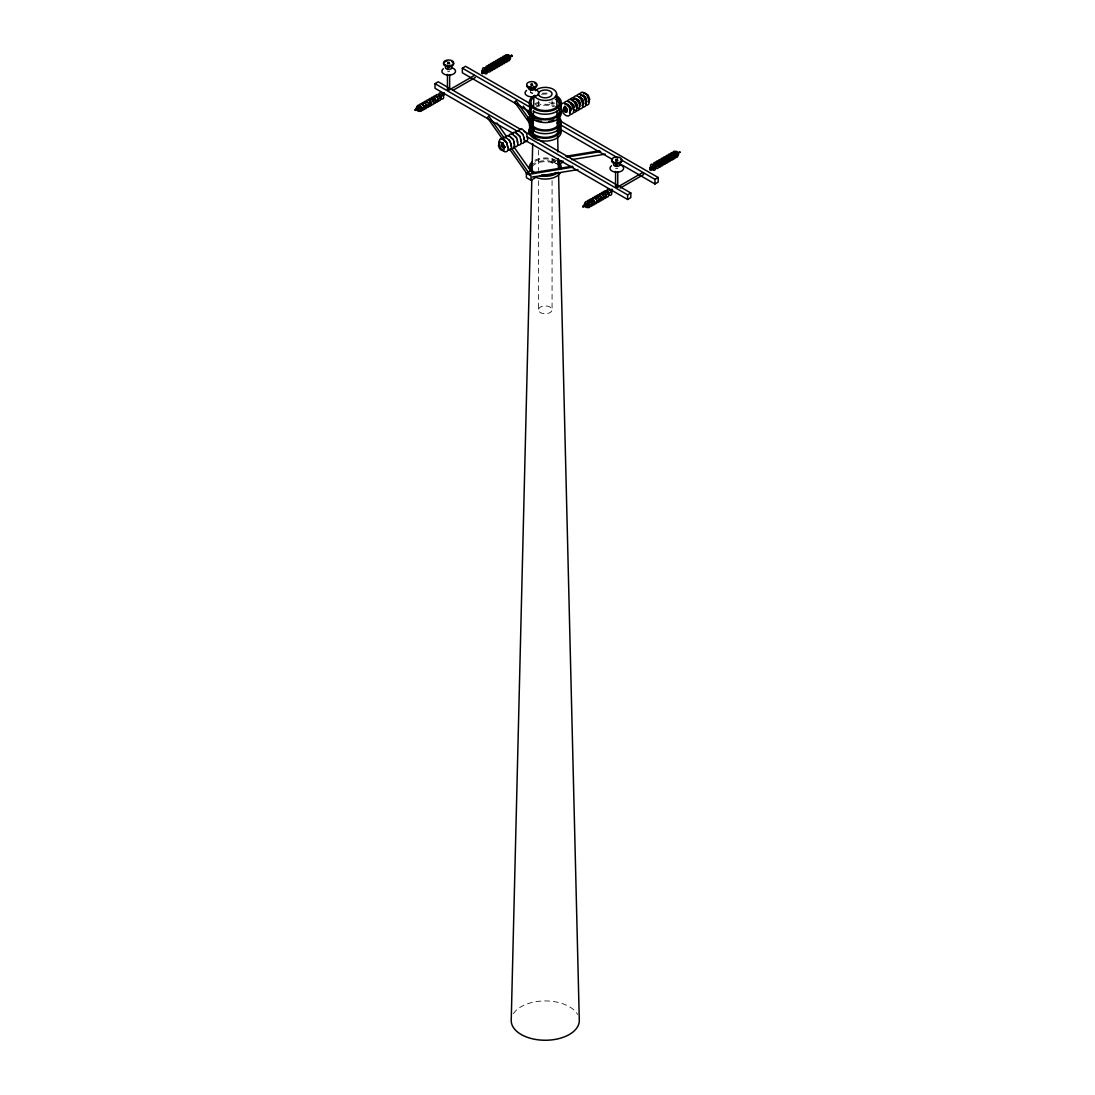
<?xml version="1.0" encoding="UTF-8"?>
<svg xmlns="http://www.w3.org/2000/svg" width="1095" height="1095" viewBox="0 0 1095 1095"><rect width="100%" height="100%" fill="white"/><g stroke="black" fill="none" stroke-linecap="round" stroke-linejoin="round"><path stroke-width="0.75" stroke-dasharray="5 3.75" d="M532.526 93.335L530.61 92.719L532.813 93.048M617.758 168.384L615.568 168.397M553.728 159.145L553.728 162.156L557.834 159.788M553.728 162.156L558.327 164.811M449.634 71.011L448.854 71.818L447.444 71.024M552.072 100.644L552.072 107.447M552.072 158.446L552.072 166.946M552.072 180.552L552.072 309.762M538.453 100.781L538.453 107.584M538.453 150.083L538.453 170.492M538.453 180.689L538.453 309.899M530.61 90.023L530.61 92.719M513.377 1013.696A34.054 19.655 0 0 1 545.967 1000.939A34.054 19.655 0 0 1 577.612 1014.463M541.56 94.321A14.276 8.24 0 0 1 548.951 94.321M542.299 93.28A15.891 9.171 0 0 1 548.951 93.362M535.154 107.584A14.276 8.24 0 0 1 553.974 106.886M535.154 104.805A14.276 8.24 0 0 1 541.56 102.67M548.951 102.67A14.276 8.24 0 0 1 555.357 104.805M536.18 105.886A15.891 9.171 0 0 1 557.3 107.419M534.894 103.683A15.891 9.171 0 0 1 539.137 102.163M552.017 102.328A15.891 9.171 0 0 1 554.891 103.341M532.047 166.755A14.276 8.24 0 0 1 555.357 164.072M531.061 165.783A15.891 9.171 0 0 1 557.3 163.908M534.894 160.171A15.891 9.171 0 0 1 550.511 158.46M552.017 158.816A15.891 9.171 0 0 1 557.3 161.129M535.154 161.293A14.276 8.24 0 0 1 555.357 161.293M539.424 311.856A6.816 3.928 0 0 0 551.209 311.733A6.816 3.928 0 0 0 545.146 305.902A6.816 3.928 0 0 0 539.424 311.856"/><path stroke-width="1.5" d="M531.814 179.539L511.214 1020.937A34.054 19.655 0 0 0 545.844 1040.25A34.054 19.655 0 0 0 579.296 1020.253L558.573 174.132M532.033 170.984L532.704 143.623M532.95 133.357L533.032 129.935M533.114 126.514L533.279 119.683M533.361 116.262L533.498 111.129M533.58 107.707L533.867 95.73M414.991 110.006C416.524 109.459 413.39 112.58 419.385 107.502M429.692 100.644L429.664 101.383A1.382 0.849 60.3 0 1 430.472 103.587M431.991 100.069L432.019 99.33M434.345 98.002L434.318 98.742A1.382 0.849 60.3 0 1 435.276 100.439M436.645 97.414L436.659 96.675M439.629 97.961A1.382 0.849 60.3 0 0 440.683 97.359A1.382 0.849 60.3 0 0 439.711 95.662L439.738 94.923M441.969 95.676L444.31 93.239L444.241 95.114L443.379 94.649M583.046 206.257C587.509 205.381 577.996 209.556 585.976 204.601M597.733 197.648L597.747 196.908M600.046 196.32L600.074 195.581M602.373 195.006L602.401 194.267M604.7 193.678L604.727 192.939M607.766 191.926L607.793 191.187M610.23 192.556L612.297 191.379L612.365 189.49L609.436 190.202L612.365 189.49M565.567 110.787L565.513 110.061L565.691 110.787M528.789 131.715L529.145 130.086L533.333 127.964L533.73 130.264L529.542 132.385L528.789 131.715L532.978 129.593L533.333 127.964M529.118 131.318L529.364 130.209L533.005 128.361L533.511 130.141L529.87 131.989L529.118 131.318L533.758 129.032M529.542 132.385L529.898 130.757L534.073 128.635M529.87 131.989L529.145 130.086M533.005 128.361L533.511 130.141M570.851 108.884L569.852 110.39M573.26 99.481L573.917 96.894L575.724 95.771L578.201 96.401L580.678 98.618L583.142 105.188L582.485 107.775L580.678 108.898L578.201 108.268M573.972 107.091L572.972 108.597M573.78 110.157L573.698 105.736L570.933 102.574L569.277 102.15M576.819 106.338L577.092 105.284M576.901 108.364L576.819 103.929M579.939 104.531L580.199 103.491M580.021 106.557L579.2 100.836L577.161 98.974L574.314 99.303M583.06 102.738L583.32 101.684M484.414 71.504A1.382 0.794 60 0 0 485.865 71.558A1.382 0.794 60 0 0 484.729 69.601A1.382 0.794 60 0 0 484.058 70.888L484.551 71.791L491.915 67.425M484.702 71.695L483.963 70.764M511.995 55.941L511.406 54.928L511.83 56.037M651.949 167.248L652.538 168.26L652.1 167.152M680.009 152.287C679.489 149.988 677.997 155.969 672.823 156.434M502.29 139.53L503.467 137.477L505.575 137.08L510.174 141.187L511.488 147.757L510.311 149.81L508.217 150.22M505.548 137.874L506.725 135.821L508.819 135.424L513.418 139.544L514.746 146.114L513.555 148.167L511.461 148.564M508.792 136.232L509.969 134.179L512.077 133.782L516.676 137.888L517.99 144.458L516.813 146.511L514.718 146.922M512.036 134.575L513.226 132.522L515.321 132.125L519.92 136.245L521.247 142.815L520.057 144.868L517.962 145.265M505.507 146.963L504.179 147.948L502.318 146.292M515.293 132.933L516.47 130.88L518.565 130.483L523.164 134.603L524.491 141.173L523.314 143.226L521.206 143.623M518.537 131.29L519.714 129.237L521.822 128.827L526.421 132.947L527.735 139.517L526.558 141.57L524.464 141.967M449.648 74.72L449.648 89.886L447.759 90.187L448.238 89.092M615.855 164.058C614.528 165.988 619.674 164.797 616.95 163.88M617.758 171.751L617.758 186.916L616.389 187.382L615.855 186.301M564.568 102.287L566.375 101.164L568.852 101.794L571.33 104.025L573.794 110.581L573.137 113.168L571.33 114.304M567.689 100.494L569.496 99.358L571.973 100.001L574.437 102.218L576.914 108.788L576.257 111.375L574.437 112.498M570.796 98.687L572.617 97.564L575.08 98.194L579.364 103.642L579.364 109.568L577.558 110.704L575.08 110.061M577.038 95.087L578.844 93.965L581.322 94.594L583.799 96.825L586.263 103.382L585.606 105.969L583.799 107.105M580.158 93.294L581.965 92.172L584.443 92.801L586.906 95.019L589.384 101.589L588.727 104.176L586.906 105.298M564.952 104.709L567.812 104.381L570.591 107.529L571.111 110.239L569.455 112.703M580.542 95.703L583.402 95.374L586.167 98.536L586.701 101.233L585.045 103.71M583.662 93.91L584.867 93.157L588.166 95.06L589.808 99.44L588.166 101.917M576.463 100.124L578.201 99.932M581.924 105.517L583.58 103.039L583.06 100.329L580.282 97.181L578.639 96.757M513.528 133.604L435.002 88.271L435.002 83.644L438.219 81.783L521.179 129.689M530.514 112.128L462.35 72.79L462.35 68.15L465.567 66.302L530.76 103.929M450.866 89.01L474.409 75.418M481.759 71.298L484.743 70.545L484.743 72.393L482.594 73.639L481.759 71.298L482.594 73.639M482.594 71.777L491.08 66.836M493.954 65.18L496.829 63.524M481.759 73.146L484.743 72.393M484.743 71.367L491.915 67.219M494.789 65.563L499.101 63.072M501.975 61.416L512.022 55.612M494.789 65.768L506.287 59.13M509.148 57.474L512.022 55.818M453.289 90.201L475.367 77.458M532.622 116.248L534.757 117.48L534.757 119.725L531.39 121.682L528.173 119.82L528.173 117.576L531.554 115.632M528.173 117.576L531.39 119.437L534.757 117.48M556.753 114.66L559.436 113.127M535.085 177.938L530.979 180.305L526.38 177.65L526.38 173.119L530.473 170.765L535.085 173.421M558.327 164.811L562.433 162.443M649.746 167.768L652.716 167.015L652.716 168.863L650.581 170.108L649.746 167.768L650.581 170.108M617.689 186.999L642.573 172.64L643.367 173.106M650.581 168.247L656.192 164.975M669.113 157.516L673.425 155.025M652.716 167.836L659.902 163.689M669.948 157.885L662.776 162.033A1.382 0.794 60 0 0 664.131 162.32A1.382 0.794 60 0 0 663.775 160.582A1.382 0.794 60 0 0 662.448 160.226M672.823 156.229L680.009 152.082M649.746 169.629L652.716 168.863M652.716 168.041L659.902 163.894M662.776 162.238L669.948 158.091M620.249 188.053L643.668 174.543M526.859 136.67L627.613 194.842L630.816 192.994L630.816 197.62L627.613 199.482L525.381 140.447M620.879 159.678L654.961 179.347L658.177 177.5L658.177 182.126L654.961 183.987L619.4 163.456M441.367 93.937L444.31 93.239M441.559 94.074L443.242 93.116M415.005 109.787L419.385 107.283M415.854 110.362L420.247 107.857M609.614 190.338L611.297 189.38M583.06 206.052L585.989 204.382M583.922 206.626L588.316 204.122M448.238 66.85L447.759 67.945L449.634 67.301M531.404 89.544L530.623 90.351M531.404 116.905L530.924 118L532.813 117.357M615.855 160.349L617.758 160.623L615.869 161.28M503.111 142.637L501.797 144.91M565.882 156.284L599.649 150.74M566.84 157.119L600.607 151.575M559.709 161.595L563.076 161.033M571.522 159.651L605.289 154.121M531.773 172.873L572.288 166.235M529.364 174.269L573.26 167.07M532.348 177.075L577.941 169.602M583.43 96.073L584.443 96.333M580.323 97.879L581.322 98.126M572.398 100.357L576.093 102.629M574.081 101.479L575.08 101.725M570.974 103.272L571.973 103.532M567.853 105.065L568.852 105.325M565.732 107.132L563.993 107.324L563.733 108.378L564.733 111.033L566.731 112.196L567.47 109.336L565.732 107.132L566.074 108.528M616.95 186.123L617.758 186.916M611.434 190.913L612.297 191.379M516.84 133.768L519.906 136.519M510.338 137.067L513.404 139.804M503.851 140.365L506.917 143.103L507.793 147.483M560.38 121.039L658.177 177.5M462.35 68.15L530.514 107.502M557.177 122.9L617.922 157.967M558.655 128.389L611.995 159.186M524.149 131.4L630.816 192.994M435.002 83.644L517.976 131.537M526.38 173.119L530.979 175.775L530.979 180.305M441.778 94.608L442.202 95.361M532.978 129.593L533.73 130.264M532.813 85.437C527.188 83.781 535.784 82.536 530.924 86.081M521.726 133.029L523.164 134.863M515.225 136.327L516.662 138.162M508.723 139.626L511.009 143.732L511.036 145.84M523.328 106.119L530.089 115.7M532.512 123.94L516.087 100.672L514.677 102.109L530.131 124.009M496.938 122.982L506.602 136.67M513.377 146.251L532.704 173.626M504.206 138.066L488.74 116.166L487.33 117.589L502.783 139.489M511.926 149.002L530.295 175.008M509.545 149.071L526.941 173.708M585.045 96.853L586.249 99.002M581.924 98.659L583.142 100.808M578.817 100.453L580.021 102.601M575.696 102.259L576.901 104.408M572.575 104.052L573.78 106.201M569.455 105.859L570.673 108.008M502.345 142.678L503.194 144.964M501.688 144.102L502.537 146.374M564.514 106.42L564.952 108.665M556.602 93.8L556.944 107.474M557.026 110.896L558.026 151.918M558.204 158.748L558.45 169.013M449.648 63.934L448.827 63.14L447.458 63.948M524.012 137.135L524.04 139.243M520.755 138.791L520.796 140.899M517.511 140.434L517.538 142.542M514.253 142.09L514.294 144.184M663.283 159.418A2.272 1.314 60 0 1 664.898 158.501L664.898 159.227A1.382 0.794 60 0 0 664.049 159.295M662.489 159.884L662.489 160.609M660.08 161.28L660.08 162.005M657.671 162.662L657.671 163.388M654.961 179.347L654.961 183.987M654.495 164.496L654.495 165.236A1.382 0.794 60 0 1 654.974 165.66M651.881 166.536L651.881 168.384M627.613 194.842L627.613 199.482M615.568 171.422L615.568 186.588M570.933 102.574L570.933 104.134M567.812 104.381L567.812 105.928M560.229 113.579L560.229 115.44M558.327 160.294L558.327 163.306M531.39 119.437L531.39 121.682M496.911 62.018L496.911 62.743A1.382 0.794 60 0 0 496.418 64.564M494.502 63.414L494.502 64.14A1.382 0.794 60 0 1 495.351 65.194M489.684 66.193L489.684 66.918M486.508 68.027L486.508 68.752A1.382 0.794 60 0 1 487.48 70.45M483.908 70.066L483.908 71.914M447.444 74.392L447.444 89.557M535.332 90.734A11.347 6.556 0 0 1 552.4 88.818A11.347 6.556 0 0 1 552.701 98.851A11.347 6.556 0 0 1 535.537 97.291M555.357 96.456A14.276 8.24 0 0 1 553.18 109.144A14.276 8.24 0 0 1 532.047 105.421M531.458 104.422A14.276 8.24 0 0 1 531.458 100.151M532.047 99.152A14.276 8.24 0 0 1 535.154 96.456M557.3 96.305A15.891 9.171 0 0 1 555.63 109.24A15.891 9.171 0 0 1 533.224 108.268A15.891 9.171 0 0 1 534.894 95.333M560.873 103.368A15.891 9.171 0 0 1 552.154 113.332A15.891 9.171 0 0 1 533.224 111.06M530.952 109.048A15.891 9.171 0 0 1 530.267 102.04M555.357 99.234A14.276 8.24 0 0 1 559.052 102.93M559.052 108.501A14.276 8.24 0 0 1 549.841 118.438A14.276 8.24 0 0 1 532.047 113.77M531.458 112.758A14.276 8.24 0 0 1 531.458 108.501M553.974 119.944A14.276 8.24 0 0 1 548.951 121.381M541.56 121.381A14.276 8.24 0 0 1 536.536 119.944M560.873 111.704A15.891 9.171 0 0 1 552.154 121.668A15.891 9.171 0 0 1 533.224 119.396M529.651 115.112A15.891 9.171 0 0 1 530.267 110.376M560.873 108.925A15.891 9.171 0 0 1 544.078 119.779A15.891 9.171 0 0 1 530.267 107.597M560.873 130.196A15.891 9.171 0 0 1 544.078 141.05A15.891 9.171 0 0 1 530.267 128.881M559.052 126.993A14.276 8.24 0 0 1 548.951 137.094A14.276 8.24 0 0 1 531.458 131.263M531.034 129.853A14.276 8.24 0 0 1 531.458 126.993M559.052 129.771A14.276 8.24 0 0 1 559.49 132.646M557.3 123.146A15.891 9.171 0 0 1 548.212 138.134A15.891 9.171 0 0 1 530.267 126.103M531.061 125.008A15.891 9.171 0 0 1 533.429 122.996M560.257 172.928A15.891 9.171 0 0 1 534.346 176.569M531.034 170.628A14.276 8.24 0 0 1 531.458 167.768M555.357 172.955A14.276 8.24 0 0 1 541.56 175.09M535.154 172.955A14.276 8.24 0 0 1 531.458 164.989M559.052 164.989A14.276 8.24 0 0 1 559.052 169.26M558.395 172.285A15.891 9.171 0 0 1 540.013 175.775M533.224 173.106A15.891 9.171 0 0 1 532.129 161.95M558.532 162.074A15.891 9.171 0 0 1 560.941 168.616M452.933 68.15A6.816 3.928 0 0 1 454.028 73.68A6.816 3.928 0 0 1 444.461 74.309A6.816 3.928 0 0 1 443.365 68.78M450.729 66.056A3.258 1.875 0 0 1 451.249 68.698A3.258 1.875 0 0 1 446.664 68.999A3.258 1.875 0 0 1 446.144 66.357M451.687 61.498A5.105 2.943 0 0 1 450.538 66.549A5.105 2.943 0 0 1 443.53 63.455M444.543 62.045A5.105 2.943 0 0 1 446.637 61.115M621.412 159.733A5.105 2.943 0 0 1 616.047 163.785A5.105 2.943 0 0 1 612.666 159.076M621.057 165.181A6.816 3.928 0 0 1 622.138 170.71A6.816 3.928 0 0 1 612.57 171.34A6.816 3.928 0 0 1 611.489 165.81M617.306 162.69A3.258 1.875 0 0 1 619.674 165.454A3.258 1.875 0 0 1 614.377 165.797A3.258 1.875 0 0 1 615.623 162.799M533.895 86.888A3.258 1.875 0 0 1 534.415 89.53A3.258 1.875 0 0 1 529.843 89.831A3.258 1.875 0 0 1 529.323 87.189M536.112 89.845A6.816 3.928 0 0 1 537.193 95.374A6.816 3.928 0 0 1 527.626 96.004A6.816 3.928 0 0 1 526.544 90.474M534.866 83.343A5.105 2.943 0 0 1 533.717 88.394A5.105 2.943 0 0 1 526.709 85.3M658.684 161.403A2.272 1.314 60 0 1 661.216 162.471A2.272 1.314 60 0 1 660.887 165.194M659.587 161.868A1.382 0.794 60 0 1 660.572 162.43M660.928 163.059A1.382 0.794 60 0 1 660.928 164.182M656.069 162.662A3.408 1.971 60 0 1 658.478 161.28A3.408 1.971 60 0 1 660.887 159.884A3.408 1.971 60 0 1 663.283 158.501A3.408 1.971 60 0 1 665.692 162.662A3.408 1.971 60 0 1 663.283 164.058A3.408 1.971 60 0 1 660.887 165.441A3.408 1.971 60 0 1 658.478 166.837M658.478 161.28A3.408 1.971 60 0 1 660.887 165.441M657.493 163.497A1.382 0.794 60 0 1 658.478 162.936A1.382 0.794 60 0 1 659.45 164.62A1.382 0.794 60 0 1 658.478 165.181M653.66 164.058A3.408 1.971 60 0 1 656.48 162.95A3.408 1.971 60 0 1 658.328 167.699A3.408 1.971 60 0 1 654.865 167.152M656.275 162.785A2.272 1.314 60 0 1 658.807 163.867A2.272 1.314 60 0 1 658.478 166.591M656.699 163.949A1.382 0.794 60 0 1 658.163 163.826M650.8 167.467A3.408 1.971 60 0 1 652.469 164.305A3.408 1.971 60 0 1 655.262 169.136A3.408 1.971 60 0 1 651.676 169M653.099 164.62A2.272 1.314 60 0 1 655.878 166.235A2.272 1.314 60 0 1 654.495 168.206M654.495 167.48A1.382 0.794 60 0 1 654.002 167.042M655.33 166.276A1.382 0.794 60 0 1 655.33 167.412M664.898 158.501A2.272 1.314 60 0 1 666.499 161.28A2.272 1.314 60 0 1 664.898 162.197M665.377 161.608A1.382 0.794 60 0 1 664.898 161.471M665.377 159.651A1.382 0.794 60 0 1 665.733 160.267M660.887 160.814A2.272 1.314 60 0 1 663.283 160.595A2.272 1.314 60 0 1 663.283 163.812M660.039 162.744A1.382 0.794 60 0 1 660.545 161.417A1.382 0.794 60 0 1 661.845 163.018A1.382 0.794 60 0 1 660.887 163.785M660.887 159.884A3.408 1.971 60 0 1 663.283 164.058M662.968 161.047A1.382 0.794 60 0 1 662.968 162.991M665.692 157.105A3.408 1.971 60 0 1 668.525 155.996A3.408 1.971 60 0 1 670.373 160.746A3.408 1.971 60 0 1 666.896 160.212M668.32 155.846A2.272 1.314 60 0 1 671.098 157.447A2.272 1.314 60 0 1 669.702 159.418M667.129 157.926A1.382 0.794 60 0 1 668.593 157.803A1.382 0.794 60 0 1 668.593 159.747M663.611 160.075A3.408 1.971 60 0 1 664.87 156.804A3.408 1.971 60 0 1 668.073 160.773A3.408 1.971 60 0 1 665.692 162.662M664.72 159.322A1.382 0.794 60 0 1 666.184 159.186A1.382 0.794 60 0 1 666.184 161.143M665.911 157.228A2.272 1.314 60 0 1 668.689 158.83A2.272 1.314 60 0 1 667.307 160.814M668.101 155.709A3.408 1.971 60 0 1 670.934 154.614A3.408 1.971 60 0 1 672.768 159.364A3.408 1.971 60 0 1 669.305 158.816M669.661 157.187A1.382 0.794 60 0 1 670.181 155.86A1.382 0.794 60 0 1 671.468 157.461A1.382 0.794 60 0 1 670.51 158.227M670.51 155.257A2.272 1.314 60 0 1 672.919 155.038A2.272 1.314 60 0 1 672.919 158.241M673.247 154.504A3.408 1.971 60 0 1 674.506 151.233A3.408 1.971 60 0 1 677.695 155.216A3.408 1.971 60 0 1 675.328 157.105A3.408 1.971 60 0 1 672.919 158.501M675.547 151.671A2.272 1.314 60 0 1 677.969 152.575A2.272 1.314 60 0 1 677.969 155.408A2.272 1.314 60 0 1 675.547 153.519M674.356 153.765A1.382 0.794 60 0 1 675.492 153.314A1.382 0.794 60 0 1 676.245 155.244A1.382 0.794 60 0 1 674.835 155.025M670.51 154.327A3.408 1.971 60 0 1 672.919 152.93A3.408 1.971 60 0 1 675.328 157.105M672.07 155.791A1.382 0.794 60 0 1 672.59 154.463A1.382 0.794 60 0 1 673.877 156.079A1.382 0.794 60 0 1 672.919 156.845M673.726 155.928A2.272 1.314 60 0 1 673.288 152.889A2.272 1.314 60 0 1 675.752 154.313A2.272 1.314 60 0 1 675.328 156.859M494.461 64.879A1.382 0.794 60 0 1 494.967 63.551A1.382 0.794 60 0 1 496.268 65.166A1.382 0.794 60 0 1 495.31 65.933M492.901 63.414A3.408 1.971 60 0 1 495.31 62.018A3.408 1.971 60 0 1 497.719 60.636A3.408 1.971 60 0 1 500.128 59.239A3.408 1.971 60 0 1 502.523 57.857A3.408 1.971 60 0 1 505.356 56.748A3.408 1.971 60 0 1 507.204 61.498A3.408 1.971 60 0 1 503.727 60.95M495.31 62.018A3.408 1.971 60 0 1 497.719 66.193A3.408 1.971 60 0 1 495.31 67.589M496.103 65.016A2.272 1.314 60 0 1 495.31 62.949M495.515 62.141A2.272 1.314 60 0 1 498.047 63.223A2.272 1.314 60 0 1 497.719 65.946M492.901 64.345A2.272 1.314 60 0 1 495.31 64.126A2.272 1.314 60 0 1 495.31 67.329M497.76 63.797A1.382 0.794 60 0 1 497.76 64.92M492.052 65.139A1.382 0.794 60 0 1 493.585 65.796A1.382 0.794 60 0 1 493.38 67.452M488.083 66.193A3.408 1.971 60 0 1 490.492 64.797A3.408 1.971 60 0 1 493.311 63.702A3.408 1.971 60 0 1 495.159 68.451A3.408 1.971 60 0 1 491.696 67.904M490.492 64.797A3.408 1.971 60 0 1 492.901 68.971A3.408 1.971 60 0 1 490.492 70.367M489.643 67.657A1.382 0.794 60 0 1 489.999 66.33A1.382 0.794 60 0 1 491.34 67.507A1.382 0.794 60 0 1 490.984 68.834M490.711 64.933A2.272 1.314 60 0 1 493.489 66.535A2.272 1.314 60 0 1 492.093 68.506M492.093 65.536A1.382 0.794 60 0 1 492.586 65.96M486.508 71.011A1.382 0.794 60 0 1 486.016 70.573M485.112 68.15A2.272 1.314 60 0 1 487.891 69.765A2.272 1.314 60 0 1 486.508 71.736M486.112 69.094A3.408 1.971 60 0 0 482.498 69.423A3.408 1.971 60 0 0 486.112 73.912A3.408 1.971 60 0 0 486.112 69.094A3.408 1.971 60 0 1 487.261 65.892A3.408 1.971 60 0 1 490.45 69.861A3.408 1.971 60 0 1 488.083 71.75M488.302 66.316A2.272 1.314 60 0 1 491.08 67.917A2.272 1.314 60 0 1 489.684 69.902M490.177 69.3A1.382 0.794 60 0 1 489.205 68.739M488.849 68.123A1.382 0.794 60 0 1 488.712 67.479M488.849 67A1.382 0.794 60 0 1 490.669 68.615M502.523 57.857A3.408 1.971 60 0 1 504.932 62.018A3.408 1.971 60 0 1 502.523 63.414A3.408 1.971 60 0 1 500.128 64.797A3.408 1.971 60 0 1 497.719 66.193M501.688 59.582A1.382 0.794 60 0 1 503.221 60.239A1.382 0.794 60 0 1 503.016 61.895M502.523 58.774A2.272 1.314 60 0 1 504.138 57.857A2.272 1.314 60 0 1 505.739 60.636A2.272 1.314 60 0 1 504.138 61.553M506.369 57.296A1.382 0.794 60 0 1 507.341 56.721A1.382 0.794 60 0 1 508.313 58.418A1.382 0.794 60 0 1 507.341 58.979M504.932 56.461A3.408 1.971 60 0 1 507.341 55.078A3.408 1.971 60 0 1 509.75 59.239A3.408 1.971 60 0 1 507.341 60.636M507.56 55.202A2.272 1.314 60 0 1 510.078 56.269A2.272 1.314 60 0 1 509.75 58.993M505.151 56.584A2.272 1.314 60 0 1 507.683 57.665A2.272 1.314 60 0 1 507.341 60.389M503.96 58.678A1.382 0.794 60 0 1 505.425 58.555A1.382 0.794 60 0 1 505.425 60.499M500.333 59.363A2.272 1.314 60 0 1 502.523 59.951A2.272 1.314 60 0 1 503.111 62.826A2.272 1.314 60 0 1 500.921 62.237M500.128 59.239A3.408 1.971 60 0 1 502.523 63.414M497.719 60.636A3.408 1.971 60 0 1 500.128 64.797M499.279 62.1A1.382 0.794 60 0 1 499.95 60.814A1.382 0.794 60 0 1 501.086 62.771A1.382 0.794 60 0 1 499.635 62.716M497.924 60.759A2.272 1.314 60 0 1 500.456 61.826A2.272 1.314 60 0 1 500.128 64.55M496.733 62.853A1.382 0.794 60 0 1 497.719 62.292A1.382 0.794 60 0 1 498.69 63.975A1.382 0.794 60 0 1 497.719 64.537M557.629 117.63A14.276 8.24 0 0 1 548.335 129.799A14.276 8.24 0 0 1 531.034 121.011M531.458 122.394A14.276 8.24 0 0 1 533.949 119.492M557.629 120.409A14.276 8.24 0 0 1 559.052 122.394M560.873 122.818A15.891 9.171 0 0 1 544.078 133.672A15.891 9.171 0 0 1 530.267 121.504M558.532 116.7A15.891 9.171 0 0 1 548.554 130.729A15.891 9.171 0 0 1 529.583 120.258M596.748 196.566A3.408 2.108 60.3 0 1 599.335 195.088A3.408 2.108 60.3 0 1 601.716 199.263A3.408 2.108 60.3 0 1 599.143 200.741M597.213 197.524A1.382 0.849 60.3 0 1 598.691 199.345M596.282 197.073A2.272 1.41 60.3 0 1 598.91 198.099A2.272 1.41 60.3 0 1 598.459 200.878M599.074 195.238A3.408 2.108 60.3 0 1 602.086 194.034A3.408 2.108 60.3 0 1 603.865 198.825A3.408 2.108 60.3 0 1 600.238 198.359M600.553 196.758A1.382 0.849 60.3 0 1 601.018 198.017M599.239 195.389A2.272 1.41 60.3 0 1 601.483 197.305A2.272 1.41 60.3 0 1 600.785 199.564M601.401 193.911A3.408 2.108 60.3 0 1 603.988 192.433A3.408 2.108 60.3 0 1 606.37 196.621A3.408 2.108 60.3 0 1 603.783 198.099M600.936 194.431A2.272 1.41 60.3 0 1 603.55 195.458A2.272 1.41 60.3 0 1 603.112 198.236M603.92 194.116A1.382 0.849 60.3 0 1 604.426 194.54M602.88 195.43A1.382 0.849 60.3 0 1 602.797 197.415M606.069 192.172A2.272 1.41 60.3 0 1 608.615 191.885A2.272 1.41 60.3 0 1 608.505 195.156M606.794 190.845A3.408 2.108 60.3 0 1 609.805 189.64A3.408 2.108 60.3 0 1 611.585 194.431A3.408 2.108 60.3 0 1 607.958 193.966M606.876 192.022A1.382 0.849 60.3 0 1 608.272 192.35A1.382 0.849 60.3 0 1 608.587 194.116A1.382 0.849 60.3 0 1 607.191 193.788M609.244 193.336A1.382 0.849 60.3 0 1 608.396 192.296M603.263 193.103A2.272 1.41 60.3 0 1 606.124 194.664A2.272 1.41 60.3 0 1 604.591 196.717M603.728 192.597A3.408 2.108 60.3 0 1 606.315 191.105A3.408 2.108 60.3 0 1 608.697 195.293A3.408 2.108 60.3 0 1 606.11 196.771M603.81 193.774A1.382 0.849 60.3 0 1 605.549 194.718M590.054 202.137A3.408 2.108 60.3 0 1 591.505 198.77A3.408 2.108 60.3 0 1 594.722 202.726A3.408 2.108 60.3 0 1 592.162 204.724M593.12 202.931A1.382 0.849 60.3 0 1 592.217 203.027M591.368 201.986A1.382 0.849 60.3 0 1 591.793 200.618M592.299 200.741A1.382 0.849 60.3 0 1 592.806 201.165M589.315 201.042A2.272 1.41 60.3 0 1 591.601 201.589A2.272 1.41 60.3 0 1 592.121 204.491M588.617 205.08A1.382 0.849 60.3 0 1 587.577 205.682A1.382 0.849 60.3 0 1 586.605 203.985A1.382 0.849 60.3 0 1 587.659 203.383M589.466 201.945A1.382 0.849 60.3 0 1 589.972 202.069M587.454 201.863A3.408 2.108 60.3 0 1 590.041 200.385A3.408 2.108 60.3 0 1 592.422 204.56A3.408 2.108 60.3 0 1 589.835 206.038M588.316 205.983A2.272 1.41 60.3 0 1 586.92 204.259M587.618 202.014A2.272 1.41 60.3 0 1 589.603 203.396A2.272 1.41 60.3 0 1 589.794 205.819M592.108 199.208A3.408 2.108 60.3 0 1 594.681 197.73A3.408 2.108 60.3 0 1 597.076 201.918A3.408 2.108 60.3 0 1 594.489 203.396M591.642 199.728A2.272 1.41 60.3 0 1 594.256 200.755A2.272 1.41 60.3 0 1 593.805 203.533M594.421 197.894A3.408 2.108 60.3 0 1 597.008 196.402A3.408 2.108 60.3 0 1 599.403 200.59A3.408 2.108 60.3 0 1 596.816 202.069M593.955 198.4A2.272 1.41 60.3 0 1 596.583 199.427A2.272 1.41 60.3 0 1 596.132 202.205M428.692 100.302A3.408 2.108 60.3 0 1 431.279 98.824A3.408 2.108 60.3 0 1 433.661 102.998A3.408 2.108 60.3 0 1 431.074 104.49M428.857 100.453A2.272 1.41 60.3 0 1 430.841 101.835A2.272 1.41 60.3 0 1 431.033 104.258M431.019 98.974A3.408 2.108 60.3 0 1 433.593 97.496A3.408 2.108 60.3 0 1 435.988 101.684A3.408 2.108 60.3 0 1 433.401 103.163M431.184 99.125A2.272 1.41 60.3 0 1 433.168 100.507A2.272 1.41 60.3 0 1 433.346 102.93M432.484 100.494A1.382 0.849 60.3 0 1 432.84 101.11M434.044 99.604A1.382 0.849 60.3 0 1 434.387 100.234M432.867 98.167A2.272 1.41 60.3 0 1 435.495 99.193A2.272 1.41 60.3 0 1 435.043 101.972M433.333 97.647A3.408 2.108 60.3 0 1 435.919 96.168A3.408 2.108 60.3 0 1 438.315 100.357A3.408 2.108 60.3 0 1 435.728 101.835M438.274 95.087A2.272 1.41 60.3 0 1 441.134 96.647A2.272 1.41 60.3 0 1 439.601 98.701M438.657 96.264A1.382 0.849 60.3 0 1 439.711 95.662M438.739 94.581A3.408 2.108 60.3 0 1 441.75 93.376A3.408 2.108 60.3 0 1 443.516 98.167A3.408 2.108 60.3 0 1 439.889 97.701M440.217 95.388A1.382 0.849 60.3 0 1 440.751 94.663M441.764 95.21A1.382 0.849 60.3 0 1 442.106 95.826M435.194 96.839A2.272 1.41 60.3 0 1 437.822 97.866A2.272 1.41 60.3 0 1 437.37 100.644M435.659 96.333A3.408 2.108 60.3 0 1 438.246 94.854A3.408 2.108 60.3 0 1 440.628 99.029A3.408 2.108 60.3 0 1 438.055 100.507M421.712 104.271A3.408 2.108 60.3 0 1 424.737 103.067A3.408 2.108 60.3 0 1 426.502 107.857A3.408 2.108 60.3 0 1 422.875 107.406M421.876 104.422A2.272 1.41 60.3 0 1 424.121 106.352A2.272 1.41 60.3 0 1 423.423 108.597M420.028 109.541A1.382 0.849 60.3 0 1 418.701 107.228M419.385 105.599A3.408 2.108 60.3 0 1 422.41 104.395A3.408 2.108 60.3 0 1 424.176 109.185A3.408 2.108 60.3 0 1 420.548 108.72M418.92 106.105A2.272 1.41 60.3 0 1 421.548 107.132A2.272 1.41 60.3 0 1 421.096 109.924M424.039 102.944A3.408 2.108 60.3 0 1 427.05 101.753A3.408 2.108 60.3 0 1 428.829 106.543A3.408 2.108 60.3 0 1 425.202 106.078M423.573 103.464A2.272 1.41 60.3 0 1 426.201 104.49A2.272 1.41 60.3 0 1 425.75 107.269M426.366 101.63A3.408 2.108 60.3 0 1 428.953 100.151A3.408 2.108 60.3 0 1 431.334 104.326A3.408 2.108 60.3 0 1 428.747 105.804M427.529 104.846A1.382 0.849 60.3 0 1 425.64 104.395M425.9 102.136A2.272 1.41 60.3 0 1 428.775 103.697A2.272 1.41 60.3 0 1 427.242 105.75M429.746 102.875A1.382 0.849 60.3 0 1 429.856 103.519M561.448 104.093L560.791 106.68L563.268 113.237L565.732 115.468L568.209 116.097L570.016 114.975L570.016 109.035L568.209 105.818L565.732 103.601L563.268 102.957L561.448 104.093M500.223 139.12L499.046 141.173L500.36 147.743L502.509 150.508L504.959 151.863L507.067 151.466L508.244 149.413L506.917 142.843L504.768 140.078L502.318 138.723L500.223 139.12M499.197 142.282L498.444 145.744L499.293 148.03L500.73 149.864L503.755 150.508L504.508 147.031L503.659 144.759L500.593 142.008L499.197 142.282M447.732 62.388C447.266 65.153 451.811 61.553 447.732 62.388M615.855 159.418C615.39 162.183 619.934 158.583 615.855 159.418M484.537 70.888L482.799 71.9L482.799 73.283L484.537 72.284L484.537 70.888M652.524 167.371L650.772 168.37L650.772 169.752L652.524 168.753L652.524 167.371M539.424 95.936A6.816 3.928 0 0 0 551.209 95.812A6.816 3.928 0 0 0 545.146 89.982A6.816 3.928 0 0 0 539.424 95.936M445.487 65.248A5.105 2.943 0 0 0 453.645 63.291A5.105 2.943 0 0 0 446.637 60.184A5.105 2.943 0 0 0 445.487 65.248M613.611 162.279A5.105 2.943 0 0 0 621.768 160.322A5.105 2.943 0 0 0 614.76 157.215A5.105 2.943 0 0 0 613.611 162.279M528.652 86.875A5.105 2.943 0 0 0 536.81 84.917A5.105 2.943 0 0 0 529.802 81.824A5.105 2.943 0 0 0 528.652 86.875M655.097 164.88A1.382 0.794 60 0 0 656.548 166.7A1.382 0.794 60 0 0 656.548 164.756A1.382 0.794 60 0 0 655.097 164.88M651.908 166.714A1.382 0.794 60 0 0 653.373 168.534A1.382 0.794 60 0 0 653.373 166.591A1.382 0.794 60 0 0 651.908 166.714M487.111 68.41A1.382 0.794 60 0 0 488.575 70.231A1.382 0.794 60 0 0 488.575 68.273A1.382 0.794 60 0 0 487.111 68.41M563.788 110.198A1.861 1.136 57.1 0 0 566.019 112.292A1.861 1.136 57.1 0 0 565.65 109.514A1.861 1.136 57.1 0 0 563.788 110.198M584.401 204.519A2.272 1.41 60.3 0 0 586.838 207.502A2.272 1.41 60.3 0 0 586.947 204.231A2.272 1.41 60.3 0 0 584.401 204.519M585.127 203.177A3.408 2.108 60.3 0 0 588.768 207.667A3.408 2.108 60.3 0 0 588.946 202.753A3.408 2.108 60.3 0 0 585.127 203.177M416.346 108.254A2.272 1.41 60.3 0 0 418.769 111.238A2.272 1.41 60.3 0 0 418.892 107.967A2.272 1.41 60.3 0 0 416.346 108.254M417.072 106.927A3.408 2.108 60.3 0 0 420.713 111.403A3.408 2.108 60.3 0 0 420.877 106.502A3.408 2.108 60.3 0 0 417.072 106.927M501.852 146.059A1.861 1.095 59.7 0 0 504.001 148.208A1.861 1.095 59.7 0 0 503.659 145.402A1.861 1.095 59.7 0 0 501.852 146.059"/></g></svg>
